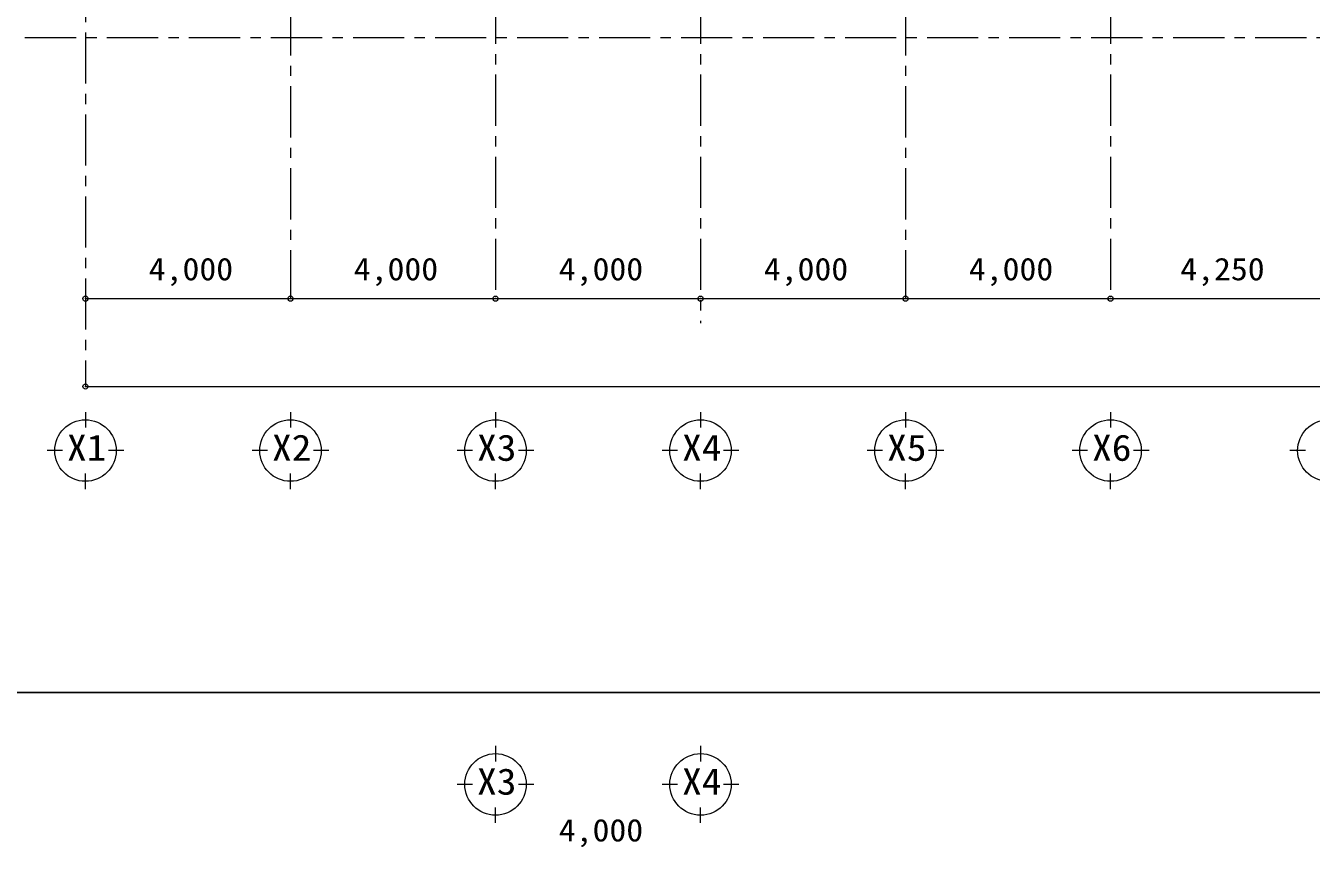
# Model space of a CAD drawing. Units: millimetres at full size, sheet at 1:200; details may follow other scales. Extents: x -55340 to 55340, y -38040 to 38040.
# Drawn here: x -38844 to -13762, y -1020 to 15008 of the extents above; entities that cross this region are included whole.
import ezdxf
from ezdxf.enums import TextEntityAlignment as Align

# ---------------------------------------------------------------- set-up
doc = ezdxf.new("R2010")
doc.units = ezdxf.units.MM
doc.header["$LTSCALE"] = 200
doc.header["$PDMODE"] = 32
doc.header["$PDSIZE"] = 100
doc.linetypes.add('CHAIN1', pattern=[8, 5, -1, 1, -1])
for name, color, linetype, lineweight in [('0-1_通り芯', 3, 'Continuous', 18), ('0-A_寸法', 6, 'Continuous', 9), ('0-F_予備', 3, 'Continuous', 18)]:
    doc.layers.add(name, color=color, linetype=linetype, lineweight=lineweight)
doc.styles.add('ＭＳ ゴシック', font='')
doc.styles.get('ＭＳ ゴシック').set_extended_font_data('MS Gothic')

msp = doc.modelspace()

# ---------------------------------------------------------------- linework, layer by layer
at = {"layer": '0-1_通り芯', "color": 4, "linetype": 'CHAIN1', "lineweight": 9}
for p, q in [((-37678.5, 26078.6), (-37678.5, 7969.9)), ((-29678.5, 23653.6), (-29678.5, 9683.5)), ((-25678.5, 23653.6), (-25678.5, 9208)), ((-17678.5, 23653.6), (-17678.5, 9683.5)), ((-33678.5, 17028.6), (-33678.5, 9683.5)), ((-21678.5, 17028.6), (-21678.5, 9683.5)), ((-43658.8, 14778.6), (41409.7, 14778.6))]:
    msp.add_line(p, q, dxfattribs=at)
at = {"layer": '0-1_通り芯'}
for p, q in [((-37678.5, 7469.9), (-37678.5, 7169.9)), ((-33678.5, 7469.9), (-33678.5, 7169.9)), ((-29678.5, 7469.9), (-29678.5, 7169.9)), ((-25678.5, 7469.9), (-25678.5, 7169.9)), ((-21678.5, 7469.9), (-21678.5, 7169.9)), ((-17678.5, 7469.9), (-17678.5, 7169.9)), ((-38128.5, 6719.9), (-38428.5, 6719.9)), ((-36928.5, 6719.9), (-37228.5, 6719.9)), ((-34128.5, 6719.9), (-34428.5, 6719.9)), ((-32928.5, 6719.9), (-33228.5, 6719.9)), ((-30128.5, 6719.9), (-30428.5, 6719.9)), ((-28928.5, 6719.9), (-29228.5, 6719.9)), ((-26128.5, 6719.9), (-26428.5, 6719.9)), ((-24928.5, 6719.9), (-25228.5, 6719.9)), ((-22128.5, 6719.9), (-22428.5, 6719.9)), ((-20928.5, 6719.9), (-21228.5, 6719.9)), ((-18128.5, 6719.9), (-18428.5, 6719.9)), ((-16928.5, 6719.9), (-17228.5, 6719.9)), ((-13878.5, 6719.9), (-14178.5, 6719.9)), ((-37678.5, 5969.9), (-37678.5, 6269.9)), ((-33678.5, 5969.9), (-33678.5, 6269.9)), ((-29678.5, 5969.9), (-29678.5, 6269.9)), ((-25678.5, 5969.9), (-25678.5, 6269.9)), ((-21678.5, 5969.9), (-21678.5, 6269.9)), ((-17678.5, 5969.9), (-17678.5, 6269.9)), ((-29678.5, 956.5), (-29678.5, 656.5)), ((-25678.5, 956.5), (-25678.5, 656.5)), ((-30128.5, 206.5), (-30428.5, 206.5)), ((-28928.5, 206.5), (-29228.5, 206.5)), ((-26128.5, 206.5), (-26428.5, 206.5)), ((-24928.5, 206.5), (-25228.5, 206.5)), ((-29678.5, -543.5), (-29678.5, -243.5)), ((-25678.5, -543.5), (-25678.5, -243.5))]:
    msp.add_line(p, q, dxfattribs=at)
for centre in [(-37678.5, 6719.9), (-33678.5, 6719.9), (-29678.5, 6719.9), (-25678.5, 6719.9), (-21678.5, 6719.9), (-17678.5, 6719.9), (-13428.5, 6719.9), (-29678.5, 206.5), (-25678.5, 206.5)]:
    msp.add_circle(centre, 600, dxfattribs=at)
at = {"layer": '0-A_寸法', "color": 4}
msp.add_line((-37678.5, 7969.9), (33321.5, 7969.9), dxfattribs=at)
msp.add_lwpolyline([(-37678.5, 9683.5), (-33678.5, 9683.5), (-29678.5, 9683.5), (-25678.5, 9683.5), (-21678.5, 9683.5), (-17678.5, 9683.5), (-13428.5, 9683.5), (-9178.5, 9683.5), (-4928.5, 9683.5), (-678.5, 9683.5)], dxfattribs=at)
at = {"layer": '0-A_寸法'}
for p in [(-37678.5, 9683.5), (-33678.5, 9683.5), (-29678.5, 9683.5), (-25678.5, 9683.5), (-21678.5, 9683.5), (-17678.5, 9683.5), (-37678.5, 7969.9)]:
    msp.add_point(p, dxfattribs=at)
at = {"layer": '0-F_予備', "color": 2, "lineweight": 25}
msp.add_line((-55300, 2000), (55300, 2000), dxfattribs=at)

# ---------------------------------------------------------------- texts
at = {"layer": '0-1_通り芯', "color": 2, "style": 'ＭＳ ゴシック', "width": 1.1}
for s, p in [('X1', (-38038.3, 6365.7)), ('X2', (-34038.3, 6365.7)), ('X3', (-30038.2, 6365.7)), ('X4', (-26038.3, 6365.7)), ('X5', (-22038.3, 6365.7)), ('X6', (-18038.3, 6365.7)), ('X3', (-30038.2, -147.7)), ('X4', (-26038.3, -147.7))]:
    msp.add_text(s, height=513.2, dxfattribs=at).set_placement(p, align=Align.BOTTOM_LEFT)
at = {"layer": '0-A_寸法', "color": 2, "style": 'ＭＳ ゴシック', "width": 1.1}
for s, p in [('4,000', (-36443.3, 9909.3)), ('4,000', (-32443.3, 9909.3)), ('4,000', (-28443.3, 9909.3)), ('4,000', (-24443.3, 9909.3)), ('4,000', (-20443.3, 9909.3)), ('4,250', (-16318.3, 9909.3)), ('4,000', (-28443.3, -1038.4))]:
    msp.add_text(s, height=439.9, dxfattribs=at).set_placement(p, align=Align.BOTTOM_LEFT)

doc.saveas('drawing.dxf')
